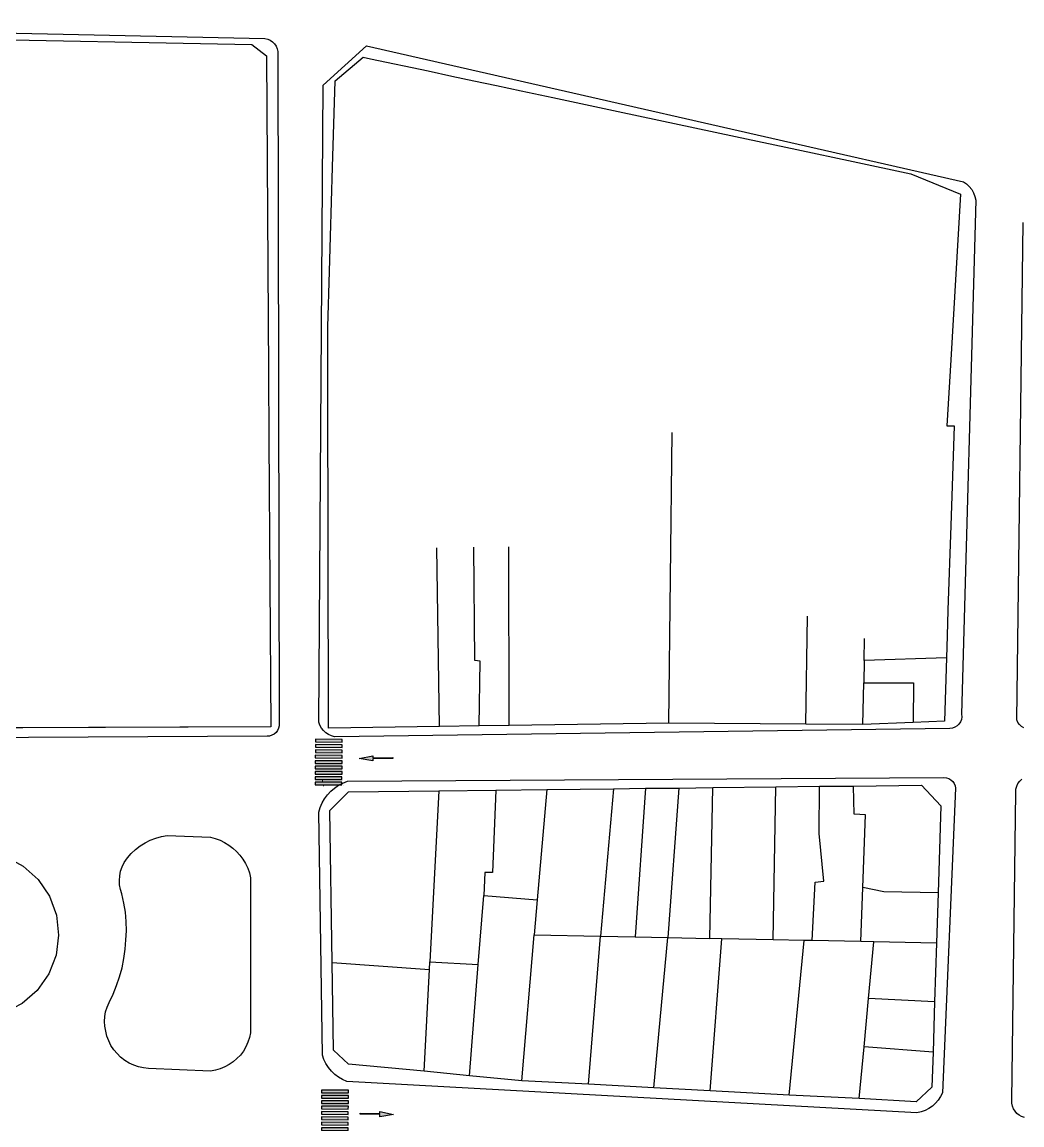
# Model space of a CAD drawing. Header units: metres. Extents: x 668617 to 675126, y 2286318 to 2293677.
# Drawn here: x 669920.7 to 670069.7, y 2287447.4 to 2287611.7 of the extents above; entities that cross this region are included whole.
import ezdxf

# ---------------------------------------------------------------- set-up
doc = ezdxf.new("R2010")
doc.units = ezdxf.units.M
doc.header["$MEASUREMENT"] = 0
doc.linetypes.add('ACAD_ISO07W100', pattern=[3, 0, -3])
for name, color, linetype in [('DMTG-PB-BANQUETAS', 251, 'Continuous'), ('DMTG-PB-LOTIFICACION', 253, 'Continuous'), ('DMTG-PB-MANZANAS', 251, 'Continuous'), ('DMTG-SH-FLECHA FRENTE', 252, 'Continuous'), ('DMTG-SH-PASO PEATONAL', 253, 'Continuous')]:
    doc.layers.add(name, color=color, linetype=linetype)

# ---------------------------------------------------------------- blocks, each defined once
blk = doc.blocks.new('*U315')
at = {"transparency": 33554687}
h = blk.add_hatch(color=252, dxfattribs=at)
h.dxf.hatch_style = 1
h.paths.add_polyline_path([(0.48, 9.69), (0.5, 10.09), (-3.5, 10.29), (-3.52, 9.89)])
h = blk.add_hatch(color=252, dxfattribs=at)
h.dxf.hatch_style = 1
h.paths.add_polyline_path([(0.4, 8.09), (0.42, 8.49), (-3.58, 8.69), (-3.59, 8.29)])
h = blk.add_hatch(color=252, dxfattribs=at)
h.dxf.hatch_style = 1
h.paths.add_polyline_path([(0.44, 8.89), (0.46, 9.29), (-3.54, 9.49), (-3.56, 9.09)])
h = blk.add_hatch(color=252, dxfattribs=at)
h.dxf.hatch_style = 1
h.paths.add_polyline_path([(0.32, 6.49), (0.34, 6.89), (-3.65, 7.09), (-3.67, 6.69)])
h = blk.add_hatch(color=252, dxfattribs=at)
h.dxf.hatch_style = 1
h.paths.add_polyline_path([(0.36, 7.29), (0.38, 7.69), (-3.61, 7.89), (-3.63, 7.49)])
h = blk.add_hatch(color=252, dxfattribs=at)
h.dxf.hatch_style = 1
h.paths.add_polyline_path([(0.24, 4.89), (0.26, 5.29), (-3.73, 5.49), (-3.75, 5.09)])
h = blk.add_hatch(color=252, dxfattribs=at)
h.dxf.hatch_style = 1
h.paths.add_polyline_path([(0.28, 5.69), (0.3, 6.09), (-3.69, 6.29), (-3.71, 5.89)])
h = blk.add_hatch(color=252, dxfattribs=at)
h.dxf.hatch_style = 1
h.paths.add_polyline_path([(0.16, 3.3), (0.18, 3.7), (-3.81, 3.89), (-3.83, 3.49)])
h = blk.add_hatch(color=252, dxfattribs=at)
h.dxf.hatch_style = 1
h.paths.add_polyline_path([(0.2, 4.09), (0.22, 4.49), (-3.77, 4.69), (-3.79, 4.29)])
h = blk.add_hatch(color=252, dxfattribs=at)
h.dxf.hatch_style = 1
h.paths.add_polyline_path([(0.08, 1.7), (0.1, 2.1), (-3.89, 2.3), (-3.91, 1.9)])
h = blk.add_hatch(color=252, dxfattribs=at)
h.dxf.hatch_style = 1
h.paths.add_polyline_path([(0.12, 2.5), (0.14, 2.9), (-3.85, 3.09), (-3.87, 2.69)])
h = blk.add_hatch(color=252, dxfattribs=at)
h.dxf.hatch_style = 1
h.paths.add_polyline_path([(0, 0.1), (0.02, 0.5), (-3.97, 0.7), (-3.99, 0.3)])
h = blk.add_hatch(color=252, dxfattribs=at)
h.dxf.hatch_style = 1
h.paths.add_polyline_path([(0.04, 0.9), (0.06, 1.3), (-3.93, 1.5), (-3.95, 1.1)])
for points in [[(0.48, 9.69), (0.5, 10.09), (-3.5, 10.29), (-3.52, 9.89)], [(0.4, 8.09), (0.42, 8.49), (-3.58, 8.69), (-3.59, 8.29)], [(0.44, 8.89), (0.46, 9.29), (-3.54, 9.49), (-3.56, 9.09)], [(0.32, 6.49), (0.34, 6.89), (-3.65, 7.09), (-3.67, 6.69)], [(0.36, 7.29), (0.38, 7.69), (-3.61, 7.89), (-3.63, 7.49)], [(0.24, 4.89), (0.26, 5.29), (-3.73, 5.49), (-3.75, 5.09)], [(0.28, 5.69), (0.3, 6.09), (-3.69, 6.29), (-3.71, 5.89)], [(0.16, 3.3), (0.18, 3.7), (-3.81, 3.89), (-3.83, 3.49)], [(0.2, 4.09), (0.22, 4.49), (-3.77, 4.69), (-3.79, 4.29)], [(0.08, 1.7), (0.1, 2.1), (-3.89, 2.3), (-3.91, 1.9)], [(0.12, 2.5), (0.14, 2.9), (-3.85, 3.09), (-3.87, 2.69)], [(0, 0.1), (0.02, 0.5), (-3.97, 0.7), (-3.99, 0.3)], [(0.04, 0.9), (0.06, 1.3), (-3.93, 1.5), (-3.95, 1.1)]]:
    blk.add_lwpolyline(points, close=True)
at = {"layer": 'Defpoints', "color": 255, "linetype": 'ACAD_ISO07W100'}
for p, q in [((-2.92, 0.9), (0.18, 0.75)), ((-2.8, 0.14), (0.3, -0.01))]:
    blk.add_line(p, q, dxfattribs=at)
blk = doc.blocks.new('*U339')
at = {"transparency": 33554687}
h = blk.add_hatch(color=252, dxfattribs=at)
h.dxf.hatch_style = 1
h.paths.add_polyline_path([(0.32, 6.49), (0.34, 6.89), (-3.65, 7.09), (-3.67, 6.69)])
h = blk.add_hatch(color=252, dxfattribs=at)
h.dxf.hatch_style = 1
h.paths.add_polyline_path([(0.24, 4.89), (0.26, 5.29), (-3.73, 5.49), (-3.75, 5.09)])
h = blk.add_hatch(color=252, dxfattribs=at)
h.dxf.hatch_style = 1
h.paths.add_polyline_path([(0.28, 5.69), (0.3, 6.09), (-3.69, 6.29), (-3.71, 5.89)])
h = blk.add_hatch(color=252, dxfattribs=at)
h.dxf.hatch_style = 1
h.paths.add_polyline_path([(0.16, 3.3), (0.18, 3.7), (-3.81, 3.89), (-3.83, 3.49)])
h = blk.add_hatch(color=252, dxfattribs=at)
h.dxf.hatch_style = 1
h.paths.add_polyline_path([(0.2, 4.09), (0.22, 4.49), (-3.77, 4.69), (-3.79, 4.29)])
h = blk.add_hatch(color=252, dxfattribs=at)
h.dxf.hatch_style = 1
h.paths.add_polyline_path([(0.08, 1.7), (0.1, 2.1), (-3.89, 2.3), (-3.91, 1.9)])
h = blk.add_hatch(color=252, dxfattribs=at)
h.dxf.hatch_style = 1
h.paths.add_polyline_path([(0.12, 2.5), (0.14, 2.9), (-3.85, 3.09), (-3.87, 2.69)])
h = blk.add_hatch(color=252, dxfattribs=at)
h.dxf.hatch_style = 1
h.paths.add_polyline_path([(0, 0.1), (0.02, 0.5), (-3.97, 0.7), (-3.99, 0.3)])
h = blk.add_hatch(color=252, dxfattribs=at)
h.dxf.hatch_style = 1
h.paths.add_polyline_path([(0.04, 0.9), (0.06, 1.3), (-3.93, 1.5), (-3.95, 1.1)])
for points in [[(0.32, 6.49), (0.34, 6.89), (-3.65, 7.09), (-3.67, 6.69)], [(0.24, 4.89), (0.26, 5.29), (-3.73, 5.49), (-3.75, 5.09)], [(0.28, 5.69), (0.3, 6.09), (-3.69, 6.29), (-3.71, 5.89)], [(0.16, 3.3), (0.18, 3.7), (-3.81, 3.89), (-3.83, 3.49)], [(0.2, 4.09), (0.22, 4.49), (-3.77, 4.69), (-3.79, 4.29)], [(0.08, 1.7), (0.1, 2.1), (-3.89, 2.3), (-3.91, 1.9)], [(0.12, 2.5), (0.14, 2.9), (-3.85, 3.09), (-3.87, 2.69)], [(0, 0.1), (0.02, 0.5), (-3.97, 0.7), (-3.99, 0.3)], [(0.04, 0.9), (0.06, 1.3), (-3.93, 1.5), (-3.95, 1.1)]]:
    blk.add_lwpolyline(points, close=True)
at = {"layer": 'Defpoints', "color": 255, "linetype": 'ACAD_ISO07W100'}
for p, q in [((-2.92, 0.9), (0.18, 0.75)), ((-2.8, 0.14), (0.3, -0.01))]:
    blk.add_line(p, q, dxfattribs=at)
blk = doc.blocks.new('*U60')
blk.add_hatch(color=252).paths.add_polyline_path([(-2.06, 9.79), (-2.44, 7.74), (-2.14, 7.74), (-2.14, 4.79), (-1.99, 4.79), (-1.99, 7.74), (-1.69, 7.74)])
at = {"color": 252}
blk.add_lwpolyline([(-2.06, 9.79), (-2.44, 7.74), (-2.14, 7.74), (-2.14, 4.79), (-1.99, 4.79), (-1.99, 7.74), (-1.69, 7.74), (-2.06, 9.79)], dxfattribs=at)

msp = doc.modelspace()

# ---------------------------------------------------------------- linework, layer by layer
at = {"layer": 'DMTG-PB-BANQUETAS'}
for points in [[(669843.4375, 2287611.68312), (669956.87055, 2287609.23979), (669957.28085, 2287609.14376), (669957.6656, 2287608.97291), (669958.01284, 2287608.73334), (669958.30964, 2287608.43414), (669958.54507, 2287608.0844), (669958.71222, 2287607.69715), (669958.80419, 2287607.28646), (669958.99599, 2287506.86731)], [(670060.67959, 2287508.60582), (670060.6997, 2287508.21466), (670060.63786, 2287507.82911), (670060.49716, 2287507.46414), (670060.28273, 2287507.13571), (670060.00568, 2287506.85975), (670059.6781, 2287506.64716), (670059.31206, 2287506.50686), (670058.9256, 2287506.44671), (669967.23113, 2287505.23048), (669966.77512, 2287505.36585), (669966.34461, 2287505.57003), (669965.94956, 2287505.83596), (669965.59994, 2287506.15955), (669965.30469, 2287506.53274), (669965.06874, 2287506.94649), (669964.89801, 2287507.39076), (669965.51951, 2287602.29276), (669972.00081, 2287608.13508), (670060.93979, 2287587.88906), (670061.40841, 2287587.56459), (670061.82454, 2287587.17451), (670062.17726, 2287586.72789), (670062.46061, 2287586.23279), (670062.6677, 2287585.70225), (670062.7936, 2287585.1463), (670060.67959, 2287508.60582)], [(670069.93267, 2287506.55047), (670069.58624, 2287506.76503), (670069.2883, 2287507.04424), (670069.05275, 2287507.37698), (670068.8885, 2287507.75021), (670069.84148, 2287581.85219)], [(669958.99599, 2287506.86731), (669958.90533, 2287506.50797), (669958.74286, 2287506.17416), (669958.51669, 2287505.88082), (669958.2359, 2287505.63889), (669957.91256, 2287505.45927), (669957.55873, 2287505.34788), (669957.18946, 2287505.3116), (669841.56268, 2287504.68504)], [(670059.75116, 2287497.57737), (670057.81734, 2287452.22241), (670057.54412, 2287451.65241), (670057.19921, 2287451.12294), (670056.78765, 2287450.64297), (670056.31553, 2287450.22144), (670055.79289, 2287449.86629), (670055.22778, 2287449.58245), (670054.63023, 2287449.37486), (670054.01128, 2287449.24842), (669969.05038, 2287453.91066), (669968.41642, 2287454.18934), (669967.81999, 2287454.53975), (669967.26906, 2287454.95783), (669966.7706, 2287455.43852), (669966.33154, 2287455.97378), (669965.95883, 2287456.55655), (669965.65742, 2287457.17979), (669965.43124, 2287457.83348), (669964.89933, 2287494.02139), (669965.10947, 2287494.71686), (669965.39841, 2287495.38474), (669965.76007, 2287496.01509), (669966.1924, 2287496.59991), (669966.68734, 2287497.13227), (669967.24084, 2287497.6042), (669967.84385, 2287498.00976), (669968.48934, 2287498.34501), (669969.16827, 2287498.604), (670058.03472, 2287499.14908), (670058.40356, 2287499.12636), (670058.7578, 2287499.02174), (670059.07846, 2287498.83937), (670059.35163, 2287498.59035), (670059.56039, 2287498.2858), (670059.69586, 2287497.94279), (670059.75116, 2287497.57737)], [(670070.02431, 2287448.51521), (670069.62037, 2287448.66019), (670069.24693, 2287448.87296), (670068.91493, 2287449.14541), (670068.63432, 2287449.47049), (670068.41303, 2287449.83814), (670068.25698, 2287450.2383), (670068.17209, 2287450.65994), (670068.15926, 2287451.08905), (670068.75002, 2287496.98294), (670068.77233, 2287497.43078), (670068.88153, 2287497.86499), (670069.07353, 2287498.27058), (670069.3412, 2287498.63062), (670069.67342, 2287498.93117)], [(669935.88503, 2287486.50134), (669936.38728, 2287487.20965), (669936.95713, 2287487.86546), (669937.58756, 2287488.46283), (669938.2735, 2287488.99478), (669939.00895, 2287489.45836), (669939.78484, 2287489.84765), (669940.59616, 2287490.15867), (669941.43288, 2287490.3895), (669942.289, 2287490.53718), (669948.74812, 2287490.2585), (669949.47377, 2287490.07314), (669950.1789, 2287489.81793), (669950.85454, 2287489.49493), (669951.49569, 2287489.10719), (669952.09539, 2287488.65775), (669952.64867, 2287488.15165), (669953.14858, 2287487.59495), (669953.59313, 2287486.99065), (669953.97539, 2287486.34681), (669954.29238, 2287485.66745), (669954.54117, 2287484.9606), (669954.71981, 2287484.23326), (669954.7224, 2287461.14661), (669954.56508, 2287460.42675), (669954.33192, 2287459.72845), (669954.02498, 2287459.0597), (669953.6473, 2287458.42747), (669953.20394, 2287457.83873), (669952.69997, 2287457.30243), (669952.14041, 2287456.82255), (669951.53332, 2287456.40602), (669950.88474, 2287456.0578), (669950.20267, 2287455.78082), (669949.49416, 2287455.57905), (669948.76822, 2287455.4544), (669939.52781, 2287455.83862), (669938.77037, 2287455.91721), (669938.02755, 2287456.0797), (669937.30632, 2287456.32303), (669936.61769, 2287456.64612), (669935.96861, 2287457.04392), (669935.36703, 2287457.51037), (669934.82294, 2287458.0414), (669934.34027, 2287458.62998), (669933.92598, 2287459.26906), (669933.58599, 2287459.94959), (669933.32325, 2287460.66355), (669933.14171, 2287461.40291), (669933.00696, 2287462.11592), (669932.9593, 2287462.83929), (669932.99965, 2287463.56401), (669933.12593, 2287464.2781), (669933.33805, 2287464.97155), (669933.63195, 2287465.6344), (669934.24121, 2287466.88694), (669934.77074, 2287468.17607), (669935.2185, 2287469.4958), (669935.58143, 2287470.84015), (669935.86052, 2287472.20613), (669936.05271, 2287473.58575), (669936.15796, 2287474.97501), (669936.22615, 2287476.35455), (669936.19834, 2287477.73579), (669936.0755, 2287479.11173), (669935.85856, 2287480.47637), (669935.54648, 2287481.82171), (669935.33435, 2287482.4813), (669935.20837, 2287483.16224), (669935.17047, 2287483.85354), (669935.22057, 2287484.54419), (669935.35759, 2287485.2232), (669935.58044, 2287485.87957), (669935.88503, 2287486.50134)], [(669918.18507, 2287487.3808), (669920.82981, 2287485.96774), (669923.05952, 2287483.96281), (669924.74464, 2287481.48254), (669925.78722, 2287478.67106), (669926.12668, 2287475.69178)], [(669926.12668, 2287475.69178), (669925.74328, 2287472.71783), (669924.65931, 2287469.92205), (669922.93776, 2287467.46692), (669920.67869, 2287465.49513), (669918.01338, 2287464.12126)]]:
    msp.add_lwpolyline(points, dxfattribs=at)
at = {"layer": 'DMTG-PB-LOTIFICACION'}
for p, q in [((670017.06765, 2287507.2568), (670017.55251, 2287550.52869)), ((669957.44986, 2287549.40577), (669957.75253, 2287506.72512)), ((669988.14716, 2287516.61433), (669987.99499, 2287533.45259)), ((669993.2387, 2287506.92553), (669993.19909, 2287533.53658)), ((669966.35993, 2287506.5413), (669966.28625, 2287533.10219)), ((669982.85924, 2287506.76142), (669982.49535, 2287533.36382)), ((670037.45858, 2287507.11344), (670037.68984, 2287523.17515)), ((670058.5325, 2287520.29358), (670058.41662, 2287516.99294)), ((670046.14735, 2287516.5908), (670046.20886, 2287519.88109)), ((669988.92767, 2287516.49765), (669988.14716, 2287516.61433)), ((669988.79897, 2287506.84666), (669988.92767, 2287516.49765)), ((670046.14735, 2287516.5908), (670046.08547, 2287513.2803)), ((670058.41662, 2287516.99294), (670046.14735, 2287516.5908)), ((670058.41662, 2287516.99294), (670058.1069, 2287507.5812)), ((670045.96899, 2287507.0496), (670046.08547, 2287513.2803)), ((670046.08547, 2287513.2803), (670053.52239, 2287513.29197)), ((670053.52239, 2287513.29197), (670053.43773, 2287507.37135)), ((670017.06765, 2287507.2568), (669993.2387, 2287506.92553)), ((670037.45858, 2287507.11344), (670017.06765, 2287507.2568)), ((670053.43773, 2287507.37135), (670045.96899, 2287507.0496)), ((670058.1069, 2287507.5812), (670053.43773, 2287507.37135)), ((669957.75253, 2287506.72512), (669908.42266, 2287506.5155)), ((669982.85924, 2287506.76142), (669966.35993, 2287506.5413)), ((669988.79897, 2287506.84666), (669982.85924, 2287506.76142)), ((669993.2387, 2287506.92553), (669988.79897, 2287506.84666)), ((670045.96899, 2287507.0496), (670037.45858, 2287507.11344)), ((669991.29342, 2287497.29201), (669998.85319, 2287497.37414)), ((669998.85319, 2287497.37414), (669997.44901, 2287480.92694)), ((669998.85319, 2287497.37414), (670008.79282, 2287497.49638)), ((670008.79282, 2287497.49638), (670006.88681, 2287475.52728)), ((670008.79282, 2287497.49638), (670013.58264, 2287497.55673)), ((670013.58264, 2287497.55673), (670012.04713, 2287475.42021)), ((670013.58264, 2287497.55673), (670018.54254, 2287497.59781)), ((670018.54254, 2287497.59781), (670016.88786, 2287475.31977)), ((670018.54254, 2287497.59781), (670023.62235, 2287497.6594)), ((670023.17852, 2287475.19858), (670023.62235, 2287497.6594)), ((670023.62235, 2287497.6594), (670033.00203, 2287497.76926)), ((670032.59948, 2287474.99652), (670033.00203, 2287497.76926)), ((670033.00203, 2287497.76926), (670039.48175, 2287497.8568)), ((670039.4618, 2287490.83639), (670039.48175, 2287497.8568)), ((670039.48175, 2287497.8568), (670044.54165, 2287497.8983)), ((670044.54165, 2287497.8983), (670054.68128, 2287498.02139)), ((670044.6595, 2287493.72861), (670044.54165, 2287497.8983)), ((670054.68128, 2287498.02139), (670057.59446, 2287494.95363)), ((669966.55603, 2287494.25676), (669969.29417, 2287497.03852)), ((669969.29417, 2287497.03852), (669982.7937, 2287497.19589)), ((669982.7937, 2287497.19589), (669981.44784, 2287471.70872)), ((669982.7937, 2287497.19589), (669991.29342, 2287497.29201)), ((669991.29342, 2287497.29201), (669990.75594, 2287485.01917)), ((669966.86289, 2287471.62704), (669966.55603, 2287494.25676)), ((670057.59446, 2287494.95363), (670057.18993, 2287481.99132)), ((670046.3501, 2287493.59579), (670044.6595, 2287493.72861)), ((670045.9443, 2287482.80324), (670046.3501, 2287493.59579)), ((670040.12231, 2287483.70888), (670039.4618, 2287490.83639)), ((669989.65586, 2287485.0345), (669989.46054, 2287481.60351)), ((669990.75594, 2287485.01917), (669989.65586, 2287485.0345)), ((670038.38997, 2287474.8885), (670038.87283, 2287483.58356)), ((670038.87283, 2287483.58356), (670040.12231, 2287483.70888)), ((670045.64113, 2287474.7403), (670045.9443, 2287482.80324)), ((670049.06914, 2287482.14682), (670045.9443, 2287482.80324)), ((669988.64126, 2287471.30068), (669989.46054, 2287481.60351)), ((669989.46054, 2287481.60351), (669997.44901, 2287480.92694)), ((669997.44901, 2287480.92694), (669997.00557, 2287475.73532)), ((670057.18993, 2287481.99132), (670049.06914, 2287482.14682)), ((670057.18993, 2287481.99132), (670056.95194, 2287474.50997)), ((669995.14878, 2287453.99643), (669997.00557, 2287475.73532)), ((669997.00557, 2287475.73532), (670006.88681, 2287475.52728)), ((670005.06115, 2287453.47853), (670006.88681, 2287475.52728)), ((670006.88681, 2287475.52728), (670012.04713, 2287475.42021)), ((670012.04713, 2287475.42021), (670016.88786, 2287475.31977)), ((670014.83352, 2287452.96003), (670016.88786, 2287475.31977)), ((670016.88786, 2287475.31977), (670023.17852, 2287475.19858)), ((670024.96857, 2287475.16019), (670023.17852, 2287475.19858)), ((670023.19555, 2287452.51554), (670024.96857, 2287475.16019)), ((670032.59948, 2287474.99652), (670024.96857, 2287475.16019)), ((670037.22006, 2287474.91241), (670032.59948, 2287474.99652)), ((670034.98847, 2287451.87562), (670037.22006, 2287474.91241)), ((670038.38997, 2287474.8885), (670037.22006, 2287474.91241)), ((670045.64113, 2287474.7403), (670038.38997, 2287474.8885)), ((670047.60099, 2287474.70039), (670045.64113, 2287474.7403)), ((670046.81844, 2287466.2764), (670047.60099, 2287474.70039)), ((670056.95194, 2287474.50997), (670047.60099, 2287474.70039)), ((670056.95194, 2287474.50997), (670056.65948, 2287465.73833)), ((669966.86289, 2287471.62704), (669981.38799, 2287470.56869)), ((669967.05887, 2287458.54728), (669966.86289, 2287471.62704)), ((669981.38799, 2287470.56869), (669981.44784, 2287471.70872)), ((669981.44784, 2287471.70872), (669988.64126, 2287471.30068)), ((669987.32542, 2287454.75322), (669988.64126, 2287471.30068)), ((669980.59249, 2287455.41464), (669981.38799, 2287470.56869)), ((670046.14747, 2287459.05341), (670046.81844, 2287466.2764)), ((670056.65948, 2287465.73833), (670046.81844, 2287466.2764)), ((670056.65948, 2287465.73833), (670056.42158, 2287458.23698)), ((669969.29768, 2287456.4967), (669967.05887, 2287458.54728)), ((670045.43093, 2287451.33997), (670046.14747, 2287459.05341)), ((670056.42158, 2287458.23698), (670046.14747, 2287459.05341)), ((670056.42158, 2287458.23698), (670056.25388, 2287453.02603)), ((669980.59249, 2287455.41464), (669969.29768, 2287456.4967)), ((669987.32542, 2287454.75322), (669980.59249, 2287455.41464)), ((669995.14878, 2287453.99643), (669987.32542, 2287454.75322)), ((670005.06115, 2287453.47853), (669995.14878, 2287453.99643)), ((670014.83352, 2287452.96003), (670005.06115, 2287453.47853)), ((670023.19555, 2287452.51554), (670014.83352, 2287452.96003)), ((670056.25388, 2287453.02603), (670053.91305, 2287450.87599)), ((670034.98847, 2287451.87562), (670023.19555, 2287452.51554)), ((670045.43093, 2287451.33997), (670034.98847, 2287451.87562)), ((670053.91305, 2287450.87599), (670045.43093, 2287451.33997))]:
    msp.add_line(p, q, dxfattribs=at)
at = {"layer": 'DMTG-PB-MANZANAS'}
msp.add_lwpolyline([(669908.9231, 2287609.22228), (669954.92768, 2287608.31772), (669957.07474, 2287606.67677), (669957.38641, 2287559.55596), (669957.44986, 2287549.40577), (669957.75253, 2287506.72512), (669908.42266, 2287506.5155)], dxfattribs=at)
for points in [[(669972.60341, 2287606.22234), (669981.19135, 2287604.39875), (669984.69463, 2287603.64361), (669987.98766, 2287602.94757), (669991.39078, 2287602.232), (669995.06423, 2287601.43757), (669999.78859, 2287600.4376), (670009.50763, 2287598.3588), (670027.00385, 2287594.63298), (670036.1023, 2287592.69155), (670044.52011, 2287590.89724), (670053.11809, 2287589.06369), (670060.52121, 2287586.02501), (670059.04676, 2287561.35763), (670058.45883, 2287551.54164), (670059.54866, 2287551.56932), (670059.24727, 2287542.54763), (670059.06235, 2287536.68657), (670058.64619, 2287524.10424), (670058.5325, 2287520.29358), (670058.41662, 2287516.99294), (670058.1069, 2287507.5812), (670053.43773, 2287507.37135), (670045.96899, 2287507.0496), (670037.45858, 2287507.11344), (670017.06765, 2287507.2568), (669993.2387, 2287506.92553), (669988.79897, 2287506.84666), (669982.85924, 2287506.76142), (669966.35993, 2287506.5413), (669966.28625, 2287533.10219), (669966.27086, 2287541.3725), (669966.23713, 2287549.25271), (669966.2342, 2287566.29347), (669966.48889, 2287574.54493), (669966.64659, 2287579.75583), (669966.94246, 2287590.06756), (669967.3275, 2287602.90978), (669971.49234, 2287606.46763)], [(670054.68128, 2287498.02139), (670057.59446, 2287494.95363), (670057.18993, 2287481.99132), (670056.95194, 2287474.50997), (670056.65948, 2287465.73833), (670056.42158, 2287458.23698), (670056.25388, 2287453.02603), (670053.91305, 2287450.87599), (670045.43093, 2287451.33997), (670034.98847, 2287451.87562), (670023.19555, 2287452.51554), (670014.83352, 2287452.96003), (670005.06115, 2287453.47853), (669995.14878, 2287453.99643), (669987.32542, 2287454.75322), (669980.59249, 2287455.41464), (669969.29768, 2287456.4967), (669967.05887, 2287458.54728), (669966.86289, 2287471.62704), (669966.55603, 2287494.25676), (669969.29417, 2287497.03852), (669982.7937, 2287497.19589), (669991.29342, 2287497.29201), (669998.85319, 2287497.37414), (670008.79282, 2287497.49638), (670013.58264, 2287497.55673), (670018.54254, 2287497.59781), (670023.62235, 2287497.6594), (670033.00203, 2287497.76926), (670039.48175, 2287497.8568), (670044.54165, 2287497.8983)]]:
    msp.add_lwpolyline(points, close=True, dxfattribs=at)

# ---------------------------------------------------------------- block references
at = {"layer": 'DMTG-SH-FLECHA FRENTE', "xscale": -1}
for p, rotation in [((669980.72142, 2287500.06375), 90.83763106719742), ((669966.31099, 2287451.31222), 268.3759416037486)]:
    msp.add_blockref('*U60', p, dxfattribs=dict(at, rotation=rotation))
at = {"layer": 'DMTG-SH-PASO PEATONAL', "color": 252, "true_color": 0x939598, "rotation": 2.51079645951794}
for name, p in [('*U339', (669968.34472, 2287497.95533)), ('*U315', (669969.25153, 2287442.49579))]:
    msp.add_blockref(name, p, dxfattribs=at)

doc.saveas('drawing.dxf')
